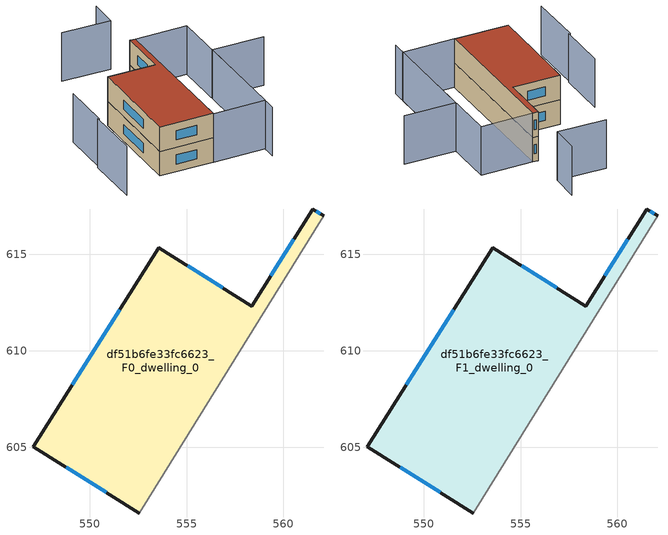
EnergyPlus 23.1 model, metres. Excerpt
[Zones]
df51b6fe33fc6623_F0_dwelling_0
 floor ground (EU_floor_Construction): 562.11,616.99 552.56,601.61 547.06,605.05 553.56,615.35 558.38,612.33 561.53,617.35 z0
 wall outside (EU_wall_Construction): 562.11,616.99 561.53,617.35 558.38,612.33 553.56,615.35 547.06,605.05 552.56,601.61 z0:3
 wall adiabatic (EU_wall_Construction): 552.56,601.61 562.11,616.99 z0:3
 window (EU_Window_Construction): 548.77,603.98 550.84,602.68 / 551.53,612.14 549.09,608.26 / 556.88,613.27 555.06,614.41 / 560.55,615.79 559.36,613.89 / 561.93,617.1 561.71,617.24 z0.93:2.07
df51b6fe33fc6623_F1_dwelling_0
 floor to df51b6fe33fc6623_F0_dwelling_0 (EU_floor_Construction): 562.11,616.99 552.55,601.61 547.06,605.05 553.56,615.35 558.38,612.33 561.53,617.35 z3
 wall outside (EU_wall_Construction): 562.11,616.99 561.53,617.35 558.38,612.33 553.56,615.35 547.06,605.05 552.56,601.61 z3:6
 wall adiabatic (EU_wall_Construction): 552.56,601.61 562.11,616.99 z3:6
 window (EU_Window_Construction): 548.77,603.98 550.84,602.68 / 551.53,612.14 549.09,608.26 / 556.88,613.27 555.06,614.41 / 560.55,615.79 559.36,613.89 / 561.93,617.1 561.71,617.24 z3.93:5.07
 roof outside (EU_roof_Construction): 552.56,601.61 562.11,616.99 561.53,617.35 558.38,612.33 553.56,615.35 547.06,605.05 z6
shading: 556.92,596.85 564.3,608.73 / 564.3,608.73 569.58,605.44 / 566.09,624.24 564.18,621.31 / 564.18,621.31 559.27,624.51 / 545.23,611.65 541.71,605.98 / 548.58,616.74 545.37,611.56 / 552.54,601.59 562.11,616.99 / 562.11,616.99 567.39,613.71 / 567.39,613.71 557.83,598.31 / 557.83,598.31 552.54,601.59 z0:6
[Building]
EU S2 Campaign: North Axis=0; Terrain=City; Solar Distribution=FullExterior
[Site:Location]
Montreal-Trudeau.Intl.AP: Latitude=45.4667; Longitude=-73.75; Time Zone=-5; Elevation=36
[SizingPeriod:WeatherFileDays]
AnnualSizingPeriod: Begin Month=1; Begin Day of Month=1; End Month=12; End Day of Month=31; Day of Week for Start Day=Monday; Use Weather File Daylight Saving Period=No; Use Weather File Rain and Snow Indicators=No
[MATERIAL]
EU_InternalMass_Material: Roughness=MediumRough; Thickness=0.1; Conductivity=1; Density=1800; Specific Heat=900; Thermal Absorptance=0.9; Solar Absorptance=0.7; Visible Absorptance=0.7
[MATERIAL:NOMASS] Roughness=MediumRough; Thermal Absorptance=0.9; Solar Absorptance=0.7; Visible Absorptance=0.7
Name | Thermal Resistance
EU_wall_NoMass; EU_floor_NoMass | 1.51479
EU_roof_NoMass | 2.84114
[WINDOWMATERIAL:SIMPLEGLAZINGSYSTEM]
EU_Window_SimpleGlazing: UFactor=3.53504; Solar Heat Gain Coefficient=0.8; Visible Transmittance=0.8
[CONSTRUCTION]
EU_wall_Construction: EU_wall_NoMass
EU_roof_Construction: EU_roof_NoMass
EU_floor_Construction: EU_floor_NoMass
EU_Window_Construction: EU_Window_SimpleGlazing
EU_InternalMass_Construction: EU_InternalMass_Material
[ZONE] Type=1; Multiplier=1; Ceiling Height=autocalculate; Floor Area=autocalculate; Part of Total Floor Area=Yes
Name | Volume
df51b6fe33fc6623_F0_dwelling_0 | 247.693
df51b6fe33fc6623_F1_dwelling_0 | 247.691
[INTERNALMASS] Construction=EU_InternalMass_Construction; Surface Area=82.5638
Name | Zone or ZoneList
df51b6fe33fc6623_F0_dwelling_0_EU_InternalMass | df51b6fe33fc6623_F0_dwelling_0
df51b6fe33fc6623_F1_dwelling_0_EU_InternalMass | df51b6fe33fc6623_F1_dwelling_0
[OTHEREQUIPMENT] Fuel Type=Electricity; Design Level Calculation Method=Watts/Area; Power per Zone Floor Area=1; Fraction Latent=0; Fraction Radiant=0; Fraction Lost=0; Carbon Dioxide Generation Rate=0; EndUse Subcategory=EU_Step8_InternalGains
Name | Zone or ZoneList or Space or SpaceList | Schedule
EU_Step8_InternalGain_df51b6fe33fc6623_F0_dwelling_0_f000 | df51b6fe33fc6623_F0_dwelling_0 | EU_Step8_GainSchedule_df51b6fe33fc6623_F0_dwelling_0_f000
EU_Step8_InternalGain_df51b6fe33fc6623_F1_dwelling_0_f000 | df51b6fe33fc6623_F1_dwelling_0 | EU_Step8_GainSchedule_df51b6fe33fc6623_F1_dwelling_0_f000
[ZONEVENTILATION:DESIGNFLOWRATE] Schedule=EU_AlwaysOn; Design Flow Rate Calculation Method=AirChanges/Hour; Air Changes per Hour=0.775154; Ventilation Type=Natural; Fan Pressure Rise=0; Fan Total Efficiency=1; Constant Term Coefficient=1; Temperature Term Coefficient=0; Velocity Term Coefficient=0; Velocity Squared Term Coefficient=0; Minimum Indoor Temperature=-100; Maximum Indoor Temperature=100; Delta Temperature=-100; Minimum Outdoor Temperature=-100; Maximum Outdoor Temperature=100; Maximum Wind Speed=40
Name | Zone or ZoneList or Space or SpaceList
EU_ConstantAir_df51b6fe33fc6623_F0_dwelling_0 | df51b6fe33fc6623_F0_dwelling_0
EU_ConstantAir_df51b6fe33fc6623_F1_dwelling_0 | df51b6fe33fc6623_F1_dwelling_0
[HVACTEMPLATE:THERMOSTAT] Constant Heating Setpoint=20; Constant Cooling Setpoint=50
EU_HeatOnly_df51b6fe33fc6623_F0_dwelling_0; EU_HeatOnly_df51b6fe33fc6623_F1_dwelling_0
[HVACTEMPLATE:ZONE:IDEALLOADSAIRSYSTEM] System Availability Schedule=EU_AlwaysOn; Maximum Heating Supply Air Temperature=50; Minimum Cooling Supply Air Temperature=13; Maximum Heating Supply Air Humidity Ratio=0.0156; Minimum Cooling Supply Air Humidity Ratio=0.0077; Heating Limit=NoLimit; Cooling Limit=NoLimit; Heating Availability Schedule=EU_AlwaysOn; Cooling Availability Schedule=EU_CoolingOff; Dehumidification Control Type=ConstantSensibleHeatRatio; Cooling Sensible Heat Ratio=0.7; Dehumidification Setpoint=60; Humidification Control Type=None; Humidification Setpoint=30; Outdoor Air Method=None; Outdoor Air Flow Rate per Person=0.00944; Outdoor Air Flow Rate per Zone Floor Area=0; Outdoor Air Flow Rate per Zone=0; Demand Controlled Ventilation Type=None; Outdoor Air Economizer Type=NoEconomizer; Heat Recovery Type=None; Sensible Heat Recovery Effectiveness=0.7; Latent Heat Recovery Effectiveness=0.65
Name | Template Thermostat
df51b6fe33fc6623_F0_dwelling_0 | EU_HeatOnly_df51b6fe33fc6623_F0_dwelling_0
df51b6fe33fc6623_F1_dwelling_0 | EU_HeatOnly_df51b6fe33fc6623_F1_dwelling_0
[SIZING:ZONE] Zone Cooling Design Supply Air Temperature Input Method=SupplyAirTemperature; Zone Cooling Design Supply Air Temperature=13; Zone Heating Design Supply Air Temperature Input Method=SupplyAirTemperature; Zone Heating Design Supply Air Temperature=50; Zone Cooling Design Supply Air Humidity Ratio=0.008; Zone Heating Design Supply Air Humidity Ratio=0.008; Cooling Design Air Flow Method=DesignDay; Cooling Design Air Flow Rate=0; Cooling Minimum Air Flow per Zone Floor Area=0.000762; Cooling Minimum Air Flow=0; Cooling Minimum Air Flow Fraction=0.2; Heating Design Air Flow Method=DesignDay; Heating Design Air Flow Rate=0; Heating Maximum Air Flow per Zone Floor Area=0.002032; Heating Maximum Air Flow=0.141576; Heating Maximum Air Flow Fraction=0.3; Account for Dedicated Outdoor Air System=No; Dedicated Outdoor Air System Control Strategy=NeutralSupplyAir; Dedicated Outdoor Air Low Setpoint Temperature for Design=autosize; Dedicated Outdoor Air High Setpoint Temperature for Design=autosize; Zone Load Sizing Method=Sensible Load Only No Latent Load; Zone Latent Cooling Design Supply Air Humidity Ratio Input Method=HumidityRatioDifference; Zone Cooling Design Supply Air Humidity Ratio Difference=0.005; Zone Latent Heating Design Supply Air Humidity Ratio Input Method=HumidityRatioDifference; Zone Humidification Design Supply Air Humidity Ratio Difference=0.005
df51b6fe33fc6623_F0_dwelling_0; df51b6fe33fc6623_F1_dwelling_0
[SCHEDULE:CONSTANT]
Name | Hourly Value
EU_AlwaysOn | 1
EU_CoolingOff | 0
[SCHEDULE:FILE] Column Number=1; Rows to Skip at Top=0; Number of Hours of Data=8760; Column Separator=Comma; Interpolate to Timestep=No; Minutes per Item=60; Adjust Schedule for Daylight Savings=Yes
Name | File
EU_Step8_GainSchedule_df51b6fe33fc6623_F0_dwelling_0_f000 | ../../schedules/df51b6fe33fc6623/df51b6fe33fc6623_F0_dwelling_0_f000_gain.csv
EU_Step8_GainSchedule_df51b6fe33fc6623_F1_dwelling_0_f000 | ../../schedules/df51b6fe33fc6623/df51b6fe33fc6623_F1_dwelling_0_f000_gain.csv
